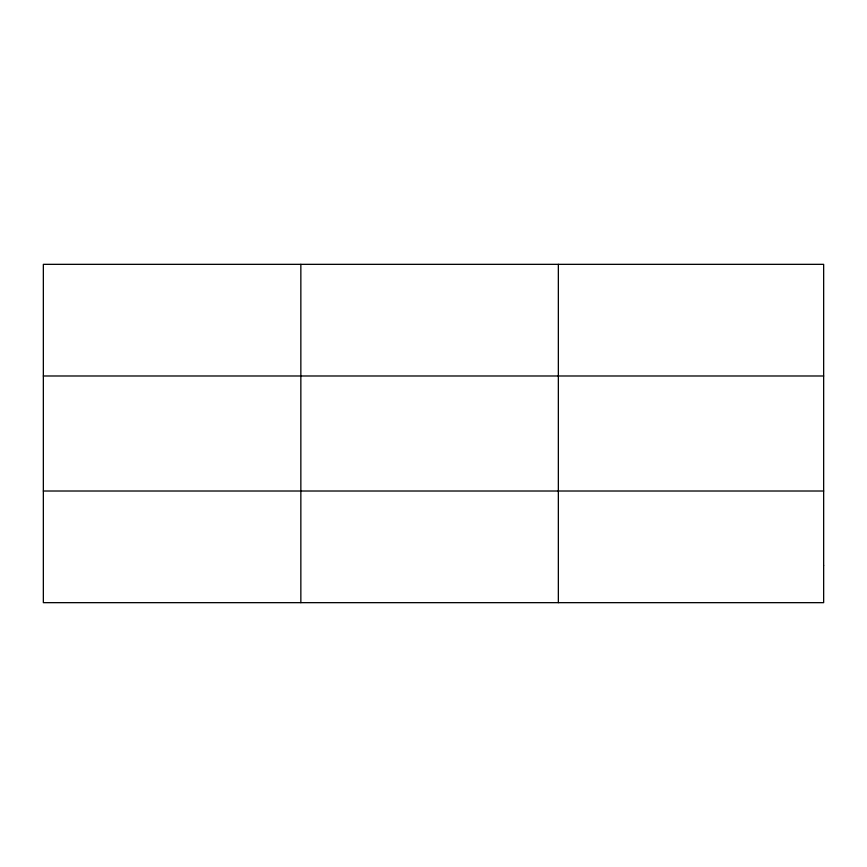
<?xml version="1.0" encoding="UTF-8"?>
<svg xmlns="http://www.w3.org/2000/svg" width="867" height="867" viewBox="0 0 867 867"><rect width="100%" height="100%" fill="white"/><g stroke="black" fill="none" stroke-linecap="round" stroke-linejoin="round"><path stroke-width="1.3" d="M300.849 602.663L300.849 264.337M558.348 602.663L558.348 264.337M43.35 375.985L823.65 375.985M43.35 491.015L823.65 491.015M823.65 565.447L823.65 602.663L43.35 602.663L43.35 264.337L823.65 264.337L823.65 565.447"/></g></svg>
